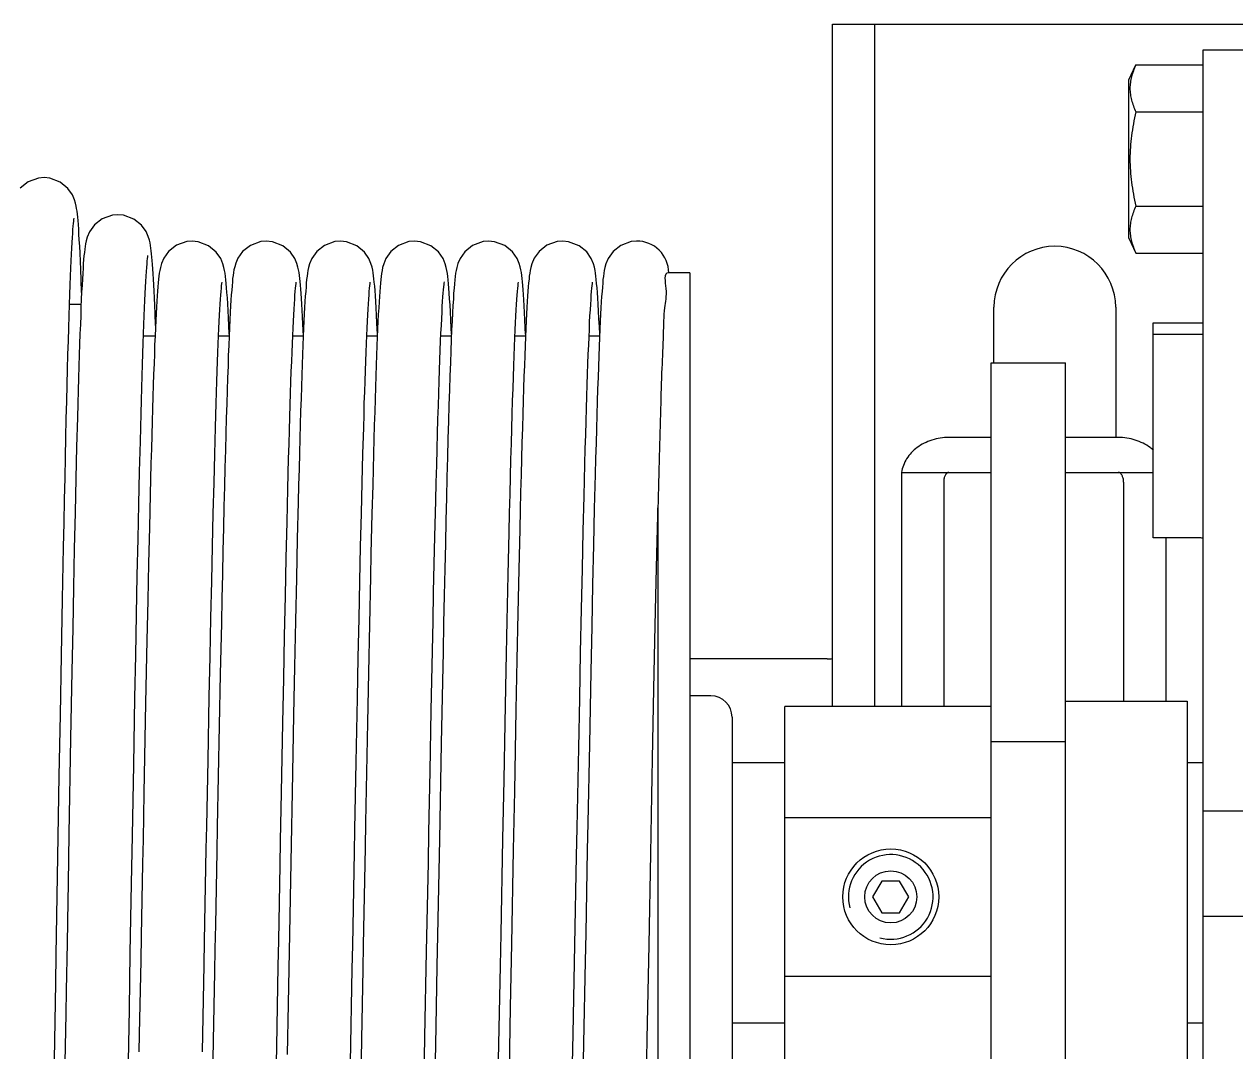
# Model space of a CAD drawing. Header units: millimetres. Extents: x 21899 to 38731, y -5425 to 3612.
# Drawn here: x 31261.5 to 31376, y -2726.8 to -2629.7 of the extents above; entities that cross this region are included whole.
import ezdxf

# ---------------------------------------------------------------- set-up
doc = ezdxf.new("R2010")
doc.units = ezdxf.units.MM

msp = doc.modelspace()

# ---------------------------------------------------------------- linework, layer by layer
at = {"color": 7, "linetype": 'Continuous'}
for p, q in [((31337.9, -2694.16), (31337.9, -2629.66)), ((31337.9, -2629.66), (31380.9, -2629.66)), ((31341.9, -2694.16), (31341.9, -2629.66)), ((31372.9, -2632.11), (31372.9, -2792.22)), ((31376.9, -2632.11), (31372.9, -2632.11)), ((31365.9, -2634.93), (31366.56, -2633.51)), ((31366.56, -2633.51), (31372.9, -2633.51)), ((31365.9, -2649.88), (31365.9, -2634.93)), ((31366.56, -2637.96), (31372.9, -2637.96)), ((31366.56, -2646.86), (31372.9, -2646.86)), ((31365.9, -2649.88), (31366.56, -2651.31)), ((31319.4, -2650.16), (31319.38, -2650.16)), ((31366.56, -2651.31), (31372.9, -2651.31)), ((31324.4, -2653.16), (31322.4, -2653.16)), ((31324.4, -2653.16), (31324.4, -2771.16)), ((31266.95, -2655.04), (31266.91, -2653.79)), ((31266.9, -2656.16), (31265.8, -2656.16)), ((31353.15, -2661.68), (31353.15, -2656.41)), ((31364.65, -2656.41), (31364.65, -2668.73)), ((31273.93, -2658.13), (31273.89, -2657)), ((31294.9, -2658.96), (31294.85, -2657.92)), ((31368.2, -2678.23), (31368.2, -2657.89)), ((31287.9, -2659.16), (31287.85, -2658.02)), ((31368.2, -2658.95), (31372.7, -2658.95)), ((31273.89, -2659.16), (31272.79, -2659.16)), ((31280.89, -2659.16), (31279.89, -2659.16)), ((31287.89, -2659.16), (31286.89, -2659.16)), ((31294.89, -2659.16), (31293.89, -2659.16)), ((31301.89, -2659.16), (31300.89, -2659.16)), ((31308.89, -2659.16), (31307.89, -2659.16)), ((31315.89, -2659.16), (31314.89, -2659.16)), ((31352.9, -2762.64), (31352.9, -2661.68)), ((31352.9, -2661.68), (31359.9, -2661.68)), ((31359.9, -2762.64), (31359.9, -2661.68)), ((31273.72, -2663.78), (31273.68, -2664.87)), ((31272.43, -2671.96), (31272.5, -2669.1)), ((31352.9, -2668.73), (31348.9, -2668.73)), ((31364.9, -2668.73), (31359.9, -2668.73)), ((31266.48, -2669.61), (31266.41, -2672.6)), ((31279.46, -2673.01), (31279.53, -2670.3)), ((31293.46, -2673), (31293.53, -2670.28)), ((31266.41, -2672.6), (31266.34, -2675.83)), ((31272.36, -2675.03), (31272.43, -2671.96)), ((31344.42, -2672.03), (31352.9, -2672.03)), ((31359.9, -2672.03), (31368.2, -2672.03)), ((31279.38, -2675.91), (31279.46, -2673.01)), ((31286.36, -2676.73), (31286.44, -2673.6)), ((31293.38, -2675.92), (31293.46, -2673)), ((31344.4, -2672.95), (31344.4, -2694.16)), ((31348.4, -2672.95), (31348.4, -2694.16)), ((31365.4, -2672.95), (31365.4, -2693.66)), ((31272.28, -2678.3), (31272.36, -2675.03)), ((31273.43, -2674.11), (31273.35, -2677.25)), ((31314.34, -2677.57), (31314.42, -2674.27)), ((31266.34, -2675.83), (31266.26, -2679.27)), ((31279.31, -2679.01), (31279.38, -2675.91)), ((31293.31, -2679.04), (31293.38, -2675.92)), ((31294.38, -2675.96), (31294.29, -2679.71)), ((31315.39, -2675.43), (31315.31, -2678.9)), ((31321.4, -2675.38), (31321.4, -2771.16)), ((31273.35, -2677.25), (31273.27, -2680.6)), ((31286.29, -2680.1), (31286.36, -2676.73)), ((31272.21, -2681.78), (31272.28, -2678.3)), ((31287.33, -2678.3), (31287.24, -2682.04)), ((31314.26, -2681.14), (31314.34, -2677.57)), ((31372.7, -2678.23), (31368.2, -2678.23)), ((31369.4, -2678.23), (31369.4, -2693.66)), ((31266.26, -2679.27), (31266.19, -2682.92)), ((31279.24, -2682.31), (31279.31, -2679.01)), ((31293.24, -2682.35), (31293.31, -2679.04)), ((31315.31, -2678.9), (31315.23, -2682.62)), ((31273.27, -2680.6), (31273.2, -2684.15)), ((31286.21, -2683.69), (31286.29, -2680.1)), ((31321.21, -2683.7), (31321.29, -2679.75)), ((31272.14, -2685.45), (31272.21, -2681.78)), ((31307.16, -2686.05), (31307.25, -2681.71)), ((31308.26, -2681.22), (31308.17, -2685.34)), ((31314.18, -2684.97), (31314.26, -2681.14)), ((31266.19, -2682.92), (31266.11, -2686.77)), ((31279.16, -2685.78), (31279.24, -2682.31)), ((31287.24, -2682.04), (31287.16, -2686.08)), ((31293.16, -2685.85), (31293.24, -2682.35)), ((31315.23, -2682.62), (31315.15, -2686.61)), ((31265.05, -2689.35), (31265.15, -2684.03)), ((31273.2, -2684.15), (31273.12, -2687.9)), ((31286.13, -2687.5), (31286.21, -2683.69)), ((31321.12, -2687.96), (31321.21, -2683.7)), ((31272.06, -2689.31), (31272.14, -2685.45)), ((31308.17, -2685.34), (31308.08, -2689.75)), ((31314.09, -2689.06), (31314.18, -2684.97)), ((31279.09, -2689.43), (31279.16, -2685.78)), ((31287.16, -2686.08), (31287.07, -2690.4)), ((31293.08, -2689.54), (31293.16, -2685.85)), ((31294.15, -2686.38), (31294.06, -2690.98)), ((31307.06, -2690.74), (31307.16, -2686.05)), ((31266.11, -2686.77), (31266.03, -2690.81)), ((31286.04, -2691.51), (31286.13, -2687.5)), ((31315.15, -2686.61), (31315.06, -2690.86)), ((31273.12, -2687.9), (31273, -2693.85)), ((31321.02, -2692.52), (31321.12, -2687.96)), ((31264.94, -2694.96), (31265.05, -2689.35)), ((31271.98, -2693.34), (31272.06, -2689.31)), ((31279.01, -2693.24), (31279.09, -2689.43)), ((31293.01, -2693.39), (31293.08, -2689.54)), ((31308.08, -2689.75), (31307.99, -2694.47)), ((31314.01, -2693.42), (31314.09, -2689.06)), ((31337.4, -2689.66), (31324.4, -2689.66)), ((31266.03, -2690.81), (31265.91, -2697.19)), ((31280.05, -2691.11), (31279.96, -2695.95)), ((31287.07, -2690.4), (31286.98, -2694.98)), ((31294.06, -2690.98), (31293.96, -2695.67)), ((31306.96, -2695.75), (31307.06, -2690.74)), ((31315.06, -2690.86), (31314.92, -2697.73)), ((31285.96, -2695.7), (31286.04, -2691.51)), ((31271.87, -2699.69), (31271.98, -2693.34)), ((31278.89, -2699.23), (31279.01, -2693.24)), ((31292.89, -2699.44), (31293.01, -2693.39)), ((31313.92, -2698.07), (31314.01, -2693.42)), ((31320.93, -2697.4), (31321.02, -2692.52)), ((31326.4, -2693.16), (31324.4, -2693.16)), ((31273, -2693.85), (31272.83, -2702.33)), ((31299.87, -2700.29), (31299.98, -2694.55)), ((31307.99, -2694.47), (31307.84, -2702.16)), ((31333.4, -2734.97), (31333.4, -2694.16)), ((31352.9, -2694.16), (31333.4, -2694.16)), ((31359.9, -2693.66), (31371.4, -2693.66)), ((31371.4, -2693.66), (31371.4, -2730.66)), ((31264.84, -2700.71), (31264.94, -2694.96)), ((31285.83, -2702.29), (31285.96, -2695.7)), ((31286.98, -2694.98), (31286.83, -2702.23)), ((31293.96, -2695.67), (31293.78, -2705.12)), ((31306.86, -2701.09), (31306.96, -2695.75)), ((31328.4, -2695.16), (31328.4, -2729.16)), ((31279.96, -2695.95), (31279.77, -2705.53)), ((31265.91, -2697.19), (31265.75, -2706.21)), ((31300.92, -2697.65), (31300.75, -2706.74)), ((31314.92, -2697.73), (31314.78, -2705.16)), ((31320.83, -2702.59), (31320.93, -2697.4)), ((31352.9, -2697.47), (31359.9, -2697.47)), ((31313.77, -2705.62), (31313.92, -2698.07)), ((31271.75, -2706.35), (31271.87, -2699.69)), ((31278.77, -2705.49), (31278.89, -2699.23)), ((31292.77, -2705.78), (31292.89, -2699.44)), ((31299.76, -2706.04), (31299.87, -2700.29)), ((31328.4, -2699.47), (31333.4, -2699.47)), ((31371.4, -2699.47), (31372.9, -2699.47)), ((31264.74, -2706.48), (31264.84, -2700.71)), ((31306.75, -2706.72), (31306.86, -2701.09)), ((31272.83, -2702.33), (31272.75, -2706.75)), ((31285.75, -2706.85), (31285.83, -2702.29)), ((31286.83, -2702.23), (31286.74, -2707.22)), ((31307.84, -2702.16), (31307.73, -2707.72)), ((31320.72, -2708.06), (31320.83, -2702.59)), ((31333.4, -2704.66), (31352.9, -2704.66)), ((31376.9, -2704.07), (31372.9, -2704.07)), ((31292.73, -2707.94), (31292.77, -2705.78)), ((31293.78, -2705.12), (31293.73, -2707.48)), ((31299.71, -2708.9), (31299.76, -2706.04)), ((31313.72, -2708.31), (31313.77, -2705.62)), ((31264.55, -2717.64), (31264.74, -2706.48)), ((31265.75, -2706.21), (31265.67, -2710.88)), ((31271.67, -2710.93), (31271.75, -2706.35)), ((31272.75, -2706.75), (31272.71, -2709)), ((31285.7, -2709.16), (31285.75, -2706.85)), ((31300.75, -2706.74), (31300.58, -2715.78)), ((31306.58, -2715.64), (31306.75, -2706.72)), ((31286.74, -2707.22), (31286.55, -2717.31)), ((31307.73, -2707.72), (31307.56, -2716.59)), ((31313.56, -2716.68), (31313.72, -2708.31)), ((31320.56, -2716.68), (31320.72, -2708.06)), ((31299.55, -2717.33), (31299.71, -2708.9)), ((31265.67, -2710.88), (31265.64, -2712.58)), ((31271.55, -2717.44), (31271.67, -2710.93)), ((31342.55, -2710.66), (31341.68, -2712.16)), ((31344.24, -2710.66), (31342.55, -2710.66)), ((31345.12, -2712.16), (31344.24, -2710.66)), ((31265.64, -2712.58), (31265.57, -2716.55)), ((31341.68, -2712.16), (31342.55, -2713.66)), ((31344.24, -2713.66), (31345.12, -2712.16)), ((31342.55, -2713.66), (31344.24, -2713.66)), ((31376.9, -2714.03), (31372.9, -2714.03)), ((31278.53, -2718.57), (31278.57, -2716.36)), ((31300.58, -2715.78), (31300.52, -2718.72)), ((31306.52, -2718.67), (31306.58, -2715.64)), ((31314.58, -2715.62), (31314.53, -2718.25)), ((31271.46, -2722.77), (31271.55, -2717.44)), ((31286.55, -2717.31), (31286.45, -2722.27)), ((31299.39, -2725.4), (31299.55, -2717.33)), ((31307.56, -2716.59), (31307.45, -2722.6)), ((31313.4, -2725.11), (31313.56, -2716.68)), ((31320.39, -2725.59), (31320.56, -2716.68)), ((31264.51, -2720.31), (31264.55, -2717.64)), ((31278.37, -2726.81), (31278.53, -2718.57)), ((31314.53, -2718.25), (31314.38, -2725.98)), ((31279.51, -2719.28), (31279.39, -2725.74)), ((31285.38, -2726.31), (31285.52, -2718.72)), ((31292.35, -2727.86), (31292.52, -2718.97)), ((31293.52, -2719), (31293.39, -2725.6)), ((31300.52, -2718.72), (31300.41, -2724.41)), ((31306.35, -2727.56), (31306.52, -2718.67)), ((31333.4, -2719.66), (31352.9, -2719.66)), ((31264.33, -2730.42), (31264.51, -2720.31)), ((31265.45, -2723.21), (31265.34, -2729.61)), ((31271.19, -2737.64), (31271.46, -2722.77)), ((31286.45, -2722.27), (31286.36, -2727.07)), ((31307.45, -2722.6), (31307.33, -2728.49)), ((31328.4, -2724.08), (31333.4, -2724.08)), ((31371.4, -2724.08), (31372.9, -2724.08)), ((31299.29, -2730.52), (31299.39, -2725.4)), ((31300.41, -2724.41), (31300.31, -2729.81)), ((31313.29, -2730.47), (31313.4, -2725.11)), ((31279.39, -2725.74), (31279.31, -2729.87)), ((31285.27, -2731.62), (31285.38, -2726.31)), ((31293.39, -2725.6), (31293.31, -2729.81)), ((31314.38, -2725.98), (31314.29, -2730.89)), ((31320.27, -2731.49), (31320.39, -2725.59))]:
    msp.add_line(p, q, dxfattribs=at)
at = {"color": 3, "linetype": 'Continuous'}
msp.add_line((31368.2, -2657.89), (31372.7, -2657.89), dxfattribs=at)
at = {"color": 7, "linetype": 'Continuous'}
for points in [[(31263.4, -2644.16), (31262.87, -2644.21), (31261.89, -2644.57), (31261.15, -2645.16)], [(31266.64, -2648.61), (31266.61, -2648.23), (31266.58, -2647.91), (31266.55, -2647.61), (31266.52, -2647.35), (31266.48, -2647.1), (31266.44, -2646.86), (31266.38, -2646.59), (31266.28, -2646.25), (31266.08, -2645.79), (31265.65, -2645.18), (31264.93, -2644.59), (31263.95, -2644.22), (31263.4, -2644.16)], [(31270.38, -2647.67), (31269.87, -2647.71), (31268.89, -2648.06), (31268.16, -2648.64), (31267.7, -2649.28), (31267.48, -2649.79), (31267.38, -2650.14), (31267.32, -2650.42), (31267.28, -2650.67), (31267.24, -2650.94), (31267.21, -2651.23), (31267.17, -2651.55), (31267.14, -2651.91), (31267.11, -2652.3), (31267.08, -2652.74), (31267.05, -2653.22), (31267.02, -2653.76), (31266.99, -2654.34), (31266.95, -2654.98), (31266.92, -2655.66), (31266.89, -2656.4), (31266.86, -2657.19), (31266.83, -2658.04), (31266.79, -2658.94), (31266.76, -2659.9), (31266.73, -2660.91), (31266.69, -2661.98), (31266.66, -2663.11), (31266.62, -2664.3), (31266.59, -2665.54), (31266.55, -2666.84), (31266.48, -2669.61)], [(31273.56, -2651.37), (31273.53, -2651.09), (31273.5, -2650.83), (31273.46, -2650.59), (31273.42, -2650.34), (31273.36, -2650.07), (31273.25, -2649.73), (31273.04, -2649.26), (31272.61, -2648.66), (31271.89, -2648.08), (31270.92, -2647.72), (31270.38, -2647.67)], [(31265.15, -2684.03), (31265.24, -2679.09), (31265.29, -2676.79), (31265.33, -2674.6), (31265.38, -2672.54), (31265.42, -2670.58), (31265.46, -2668.73), (31265.5, -2666.97), (31265.54, -2665.31), (31265.58, -2663.74), (31265.62, -2662.27), (31265.66, -2660.88), (31265.7, -2659.58), (31265.73, -2658.36), (31265.77, -2657.22), (31265.8, -2656.17), (31265.84, -2655.2), (31265.87, -2654.3), (31265.9, -2653.47), (31265.93, -2652.71), (31265.97, -2652.02), (31266, -2651.39), (31266.02, -2650.82), (31266.05, -2650.3), (31266.08, -2649.84), (31266.11, -2649.44), (31266.13, -2649.08), (31266.16, -2648.77), (31266.18, -2648.5), (31266.2, -2648.29), (31266.22, -2648.12), (31266.24, -2648.01)], [(31266.91, -2653.79), (31266.87, -2652.89), (31266.83, -2652.06), (31266.8, -2651.32), (31266.77, -2650.65), (31266.73, -2650.04), (31266.7, -2649.51), (31266.67, -2649.03), (31266.64, -2648.61)], [(31277.4, -2650.16), (31276.89, -2650.21), (31275.91, -2650.56), (31275.17, -2651.14), (31274.72, -2651.78), (31274.5, -2652.29), (31274.39, -2652.65), (31274.33, -2652.93), (31274.29, -2653.19), (31274.25, -2653.47), (31274.22, -2653.77), (31274.18, -2654.11)], [(31280.58, -2653.82), (31280.54, -2653.5), (31280.51, -2653.21), (31280.46, -2652.94), (31280.4, -2652.65), (31280.3, -2652.3), (31280.1, -2651.82), (31279.67, -2651.2), (31278.95, -2650.6), (31277.97, -2650.22), (31277.4, -2650.16)], [(31284.4, -2650.16), (31283.89, -2650.21), (31282.89, -2650.57), (31282.16, -2651.16), (31281.72, -2651.78), (31281.51, -2652.26), (31281.41, -2652.6), (31281.34, -2652.89), (31281.3, -2653.15), (31281.26, -2653.41), (31281.22, -2653.7), (31281.19, -2654.02), (31281.16, -2654.38)], [(31287.57, -2653.69), (31287.53, -2653.41), (31287.5, -2653.15), (31287.45, -2652.89), (31287.39, -2652.62), (31287.29, -2652.28), (31287.1, -2651.82), (31286.68, -2651.2), (31285.96, -2650.6), (31284.97, -2650.22), (31284.4, -2650.16)], [(31291.4, -2650.16), (31290.88, -2650.21), (31289.9, -2650.57), (31289.16, -2651.15), (31288.71, -2651.8), (31288.49, -2652.31), (31288.39, -2652.66), (31288.33, -2652.94), (31288.29, -2653.21), (31288.25, -2653.49), (31288.21, -2653.79), (31288.18, -2654.13)], [(31294.57, -2653.73), (31294.54, -2653.44), (31294.5, -2653.17), (31294.46, -2652.91), (31294.39, -2652.63), (31294.29, -2652.29), (31294.1, -2651.82), (31293.68, -2651.2), (31292.96, -2650.6), (31291.97, -2650.22), (31291.4, -2650.16)], [(31298.4, -2650.16), (31297.87, -2650.21), (31296.89, -2650.57), (31296.15, -2651.16), (31295.7, -2651.81), (31295.49, -2652.32), (31295.39, -2652.67), (31295.33, -2652.95), (31295.29, -2653.22), (31295.25, -2653.5), (31295.21, -2653.81), (31295.18, -2654.15)], [(31301.58, -2653.83), (31301.55, -2653.51), (31301.51, -2653.22), (31301.46, -2652.94), (31301.4, -2652.66), (31301.3, -2652.3), (31301.1, -2651.82), (31300.67, -2651.19), (31299.95, -2650.6), (31298.97, -2650.22), (31298.4, -2650.16)], [(31305.4, -2650.16), (31304.88, -2650.21), (31303.88, -2650.57), (31303.15, -2651.17), (31302.71, -2651.8), (31302.5, -2652.29), (31302.39, -2652.65), (31302.33, -2652.94), (31302.29, -2653.21), (31302.25, -2653.51), (31302.21, -2653.83), (31302.17, -2654.2)], [(31308.57, -2653.69), (31308.53, -2653.41), (31308.5, -2653.15), (31308.45, -2652.89), (31308.39, -2652.61), (31308.29, -2652.27), (31308.09, -2651.8), (31307.66, -2651.19), (31306.94, -2650.59), (31305.96, -2650.22), (31305.4, -2650.16)], [(31312.4, -2650.16), (31311.88, -2650.21), (31310.9, -2650.56), (31310.17, -2651.15), (31309.71, -2651.79), (31309.49, -2652.3), (31309.39, -2652.65), (31309.33, -2652.94), (31309.29, -2653.2), (31309.25, -2653.48), (31309.22, -2653.78), (31309.18, -2654.12)], [(31315.58, -2653.8), (31315.54, -2653.48), (31315.5, -2653.2), (31315.46, -2652.93), (31315.4, -2652.64), (31315.3, -2652.3), (31315.09, -2651.82), (31314.67, -2651.19), (31313.95, -2650.6), (31312.96, -2650.22), (31312.4, -2650.16)], [(31319.38, -2650.16), (31318.88, -2650.21), (31317.89, -2650.57), (31317.16, -2651.16), (31316.71, -2651.8), (31316.49, -2652.31), (31316.39, -2652.66), (31316.33, -2652.95), (31316.29, -2653.21), (31316.25, -2653.5), (31316.21, -2653.8), (31316.18, -2654.14)], [(31272.5, -2669.1), (31272.56, -2666.46), (31272.6, -2665.22), (31272.63, -2664.04), (31272.66, -2662.91), (31272.7, -2661.83), (31272.73, -2660.8), (31272.76, -2659.83), (31272.8, -2658.92), (31272.83, -2658.05), (31272.86, -2657.24), (31272.89, -2656.49), (31272.92, -2655.78), (31272.95, -2655.13), (31272.98, -2654.53), (31273.01, -2653.98), (31273.04, -2653.49), (31273.07, -2653.05), (31273.1, -2652.66), (31273.13, -2652.33), (31273.15, -2652.05), (31273.17, -2651.82), (31273.2, -2651.65), (31273.21, -2651.53), (31273.21, -2651.52)], [(31273.89, -2657), (31273.86, -2656.24), (31273.83, -2655.53), (31273.8, -2654.89), (31273.76, -2654.29), (31273.73, -2653.75), (31273.71, -2653.25), (31273.68, -2652.79), (31273.65, -2652.38), (31273.62, -2652.01), (31273.59, -2651.67), (31273.56, -2651.37)], [(31274.18, -2654.11), (31274.15, -2654.48), (31274.12, -2654.89), (31274.09, -2655.34), (31274.05, -2655.85), (31274.02, -2656.4), (31273.99, -2657.01), (31273.96, -2657.66), (31273.92, -2658.37), (31273.89, -2659.14), (31273.85, -2659.96), (31273.82, -2660.83), (31273.79, -2661.76), (31273.75, -2662.74), (31273.72, -2663.78)], [(31279.53, -2670.3), (31279.59, -2667.8), (31279.63, -2666.63), (31279.66, -2665.51), (31279.7, -2664.45), (31279.73, -2663.43), (31279.76, -2662.47), (31279.8, -2661.56), (31279.83, -2660.7), (31279.86, -2659.89), (31279.89, -2659.13), (31279.92, -2658.43), (31279.96, -2657.78), (31279.99, -2657.17), (31280.02, -2656.62), (31280.05, -2656.12), (31280.08, -2655.67), (31280.1, -2655.27), (31280.13, -2654.93), (31280.16, -2654.63), (31280.18, -2654.38), (31280.21, -2654.19), (31280.22, -2654.06), (31280.23, -2654.05)], [(31281.16, -2654.38), (31281.13, -2654.79), (31281.09, -2655.24), (31281.06, -2655.74), (31281.03, -2656.3), (31280.99, -2656.92), (31280.96, -2657.6), (31280.92, -2658.35), (31280.89, -2659.15), (31280.85, -2660.03), (31280.81, -2660.98), (31280.78, -2662), (31280.74, -2663.1), (31280.7, -2664.29), (31280.66, -2665.55), (31280.62, -2666.91), (31280.58, -2668.36), (31280.53, -2669.92), (31280.49, -2671.58), (31280.45, -2673.36), (31280.4, -2675.27), (31280.35, -2677.29), (31280.3, -2679.42), (31280.25, -2681.64), (31280.2, -2683.94), (31280.15, -2686.3), (31280.05, -2691.11)], [(31280.9, -2658.96), (31280.86, -2658.16), (31280.82, -2657.41), (31280.79, -2656.72), (31280.75, -2656.1), (31280.72, -2655.53), (31280.68, -2655.03), (31280.65, -2654.57), (31280.62, -2654.17), (31280.58, -2653.82)], [(31286.44, -2673.6), (31286.51, -2670.71), (31286.55, -2669.35), (31286.59, -2668.05), (31286.62, -2666.82), (31286.66, -2665.65), (31286.69, -2664.53), (31286.73, -2663.48), (31286.76, -2662.49), (31286.8, -2661.56), (31286.83, -2660.68), (31286.86, -2659.87), (31286.89, -2659.1), (31286.93, -2658.4), (31286.96, -2657.75), (31286.99, -2657.15), (31287.02, -2656.6), (31287.05, -2656.11), (31287.08, -2655.66), (31287.1, -2655.27), (31287.13, -2654.92), (31287.16, -2654.63), (31287.18, -2654.38), (31287.21, -2654.19), (31287.22, -2654.05)], [(31288.18, -2654.13), (31288.15, -2654.5), (31288.12, -2654.92), (31288.08, -2655.38), (31288.05, -2655.89), (31288.02, -2656.44), (31287.99, -2657.05), (31287.95, -2657.71), (31287.92, -2658.42), (31287.89, -2659.19), (31287.85, -2660.01), (31287.82, -2660.9), (31287.78, -2661.84), (31287.75, -2662.84), (31287.71, -2663.91), (31287.68, -2665.04), (31287.64, -2666.23), (31287.6, -2667.49), (31287.57, -2668.82), (31287.53, -2670.22), (31287.49, -2671.69), (31287.45, -2673.23), (31287.41, -2674.84), (31287.33, -2678.3)], [(31287.85, -2658.02), (31287.82, -2657.32), (31287.79, -2656.69), (31287.75, -2656.12), (31287.72, -2655.6), (31287.69, -2655.13), (31287.66, -2654.71), (31287.63, -2654.33), (31287.6, -2653.99), (31287.57, -2653.69)], [(31293.53, -2670.28), (31293.6, -2667.78), (31293.63, -2666.6), (31293.66, -2665.48), (31293.7, -2664.41), (31293.73, -2663.4), (31293.76, -2662.43), (31293.8, -2661.52), (31293.83, -2660.66), (31293.86, -2659.86), (31293.89, -2659.1), (31293.93, -2658.4), (31293.96, -2657.75), (31293.99, -2657.15), (31294.02, -2656.6), (31294.05, -2656.11), (31294.08, -2655.66), (31294.11, -2655.26), (31294.13, -2654.92), (31294.16, -2654.62), (31294.18, -2654.38), (31294.21, -2654.19), (31294.22, -2654.05)], [(31295.18, -2654.15), (31295.15, -2654.53), (31295.11, -2654.95), (31295.08, -2655.41), (31295.05, -2655.92), (31295.02, -2656.48), (31294.98, -2657.09), (31294.95, -2657.75), (31294.92, -2658.47), (31294.88, -2659.24), (31294.85, -2660.07), (31294.82, -2660.96), (31294.78, -2661.9), (31294.75, -2662.91), (31294.71, -2663.98), (31294.67, -2665.11), (31294.64, -2666.31), (31294.6, -2667.57), (31294.56, -2668.89), (31294.53, -2670.28), (31294.49, -2671.73), (31294.45, -2673.25), (31294.38, -2675.96)], [(31294.85, -2657.92), (31294.81, -2657.17), (31294.78, -2656.49), (31294.74, -2655.88), (31294.71, -2655.34), (31294.67, -2654.85), (31294.64, -2654.43), (31294.6, -2654.06), (31294.57, -2653.73)], [(31300.33, -2678.08), (31300.41, -2674.71), (31300.46, -2672.99), (31300.5, -2671.36), (31300.54, -2669.82), (31300.58, -2668.37), (31300.62, -2667.01), (31300.66, -2665.73), (31300.69, -2664.53), (31300.73, -2663.41), (31300.77, -2662.37), (31300.8, -2661.39), (31300.84, -2660.48), (31300.87, -2659.64), (31300.9, -2658.86), (31300.94, -2658.14), (31300.97, -2657.49), (31301, -2656.89), (31301.03, -2656.35), (31301.06, -2655.87), (31301.09, -2655.45), (31301.12, -2655.08), (31301.15, -2654.76), (31301.17, -2654.49), (31301.19, -2654.28), (31301.21, -2654.13), (31301.23, -2654.03), (31301.23, -2654.02)], [(31302.17, -2654.2), (31302.14, -2654.62), (31302.1, -2655.1), (31302.07, -2655.64), (31302.03, -2656.26), (31301.99, -2656.95), (31301.95, -2657.72), (31301.91, -2658.57), (31301.87, -2659.51), (31301.83, -2660.55), (31301.79, -2661.68), (31301.75, -2662.91), (31301.7, -2664.24), (31301.66, -2665.67), (31301.61, -2667.2), (31301.56, -2668.85), (31301.52, -2670.6), (31301.47, -2672.47), (31301.42, -2674.45), (31301.37, -2676.56), (31301.32, -2678.8), (31301.26, -2681.16), (31301.21, -2683.66), (31301.15, -2686.27), (31301.1, -2688.99), (31301.04, -2691.8), (31300.92, -2697.65)], [(31301.9, -2658.96), (31301.87, -2658.41), (31301.83, -2657.6), (31301.8, -2656.86), (31301.76, -2656.2), (31301.72, -2655.61), (31301.69, -2655.08), (31301.65, -2654.61), (31301.62, -2654.2), (31301.58, -2653.83)], [(31307.25, -2681.71), (31307.34, -2677.72), (31307.39, -2675.86), (31307.43, -2674.09), (31307.47, -2672.41), (31307.51, -2670.81), (31307.55, -2669.3), (31307.59, -2667.88), (31307.63, -2666.53), (31307.67, -2665.28), (31307.71, -2664.1), (31307.74, -2663), (31307.78, -2661.97), (31307.82, -2661.02), (31307.85, -2660.14), (31307.88, -2659.32), (31307.92, -2658.57), (31307.95, -2657.88), (31307.98, -2657.25), (31308.01, -2656.67), (31308.04, -2656.16), (31308.07, -2655.7), (31308.1, -2655.29), (31308.13, -2654.93), (31308.16, -2654.63), (31308.18, -2654.38), (31308.21, -2654.19), (31308.22, -2654.05)], [(31309.18, -2654.12), (31309.15, -2654.49), (31309.12, -2654.91), (31309.08, -2655.37), (31309.05, -2655.88), (31309.02, -2656.43), (31308.99, -2657.04), (31308.95, -2657.71), (31308.92, -2658.43), (31308.89, -2659.22), (31308.85, -2660.06), (31308.82, -2660.97), (31308.78, -2661.94), (31308.74, -2662.97), (31308.71, -2664.08), (31308.67, -2665.26), (31308.63, -2666.51), (31308.59, -2667.83), (31308.55, -2669.23), (31308.51, -2670.71), (31308.47, -2672.27), (31308.43, -2673.9), (31308.39, -2675.61), (31308.35, -2677.41), (31308.26, -2681.22)], [(31308.9, -2658.96), (31308.87, -2658.36), (31308.83, -2657.6), (31308.8, -2656.91), (31308.76, -2656.28), (31308.73, -2655.72), (31308.7, -2655.22), (31308.67, -2654.77), (31308.63, -2654.37), (31308.6, -2654.01), (31308.57, -2653.69)], [(31314.42, -2674.27), (31314.5, -2671.24), (31314.54, -2669.82), (31314.58, -2668.48), (31314.61, -2667.2), (31314.65, -2665.98), (31314.68, -2664.83), (31314.72, -2663.75), (31314.75, -2662.72), (31314.79, -2661.76), (31314.82, -2660.86), (31314.86, -2660.02), (31314.89, -2659.23), (31314.92, -2658.51), (31314.95, -2657.83), (31314.98, -2657.22), (31315.02, -2656.65), (31315.05, -2656.14), (31315.08, -2655.69), (31315.1, -2655.28), (31315.13, -2654.93), (31315.16, -2654.63), (31315.18, -2654.38), (31315.21, -2654.19), (31315.22, -2654.05)], [(31316.18, -2654.14), (31316.15, -2654.52), (31316.12, -2654.94), (31316.08, -2655.4), (31316.05, -2655.91), (31316.02, -2656.47), (31315.98, -2657.08), (31315.95, -2657.75), (31315.92, -2658.48), (31315.88, -2659.27), (31315.85, -2660.12), (31315.81, -2661.03), (31315.78, -2662.01), (31315.74, -2663.05), (31315.7, -2664.16), (31315.67, -2665.34), (31315.63, -2666.59), (31315.59, -2667.9), (31315.55, -2669.28), (31315.51, -2670.72), (31315.47, -2672.23), (31315.39, -2675.43)], [(31315.9, -2658.96), (31315.87, -2658.26), (31315.83, -2657.48), (31315.79, -2656.78), (31315.76, -2656.13), (31315.72, -2655.55), (31315.68, -2655.03), (31315.65, -2654.57), (31315.61, -2654.16), (31315.58, -2653.8)], [(31372.7, -2658.95), (31372.8, -2658.96), (31372.87, -2658.97), (31372.9, -2659)], [(31273.68, -2664.87), (31273.65, -2666.03), (31273.61, -2667.23), (31273.57, -2668.5), (31273.54, -2669.82), (31273.5, -2671.19), (31273.43, -2674.11)], [(31321.29, -2679.75), (31321.38, -2676.11), (31321.4, -2675.39)], [(31299.98, -2694.55), (31300.1, -2688.89), (31300.16, -2686.1), (31300.21, -2683.37), (31300.27, -2680.69), (31300.33, -2678.08)], [(31372.9, -2678.29), (31372.87, -2678.26), (31372.8, -2678.24), (31372.7, -2678.23)], [(31294.29, -2679.71), (31294.25, -2681.89), (31294.15, -2686.38)], [(31278.57, -2716.36), (31278.73, -2707.62), (31278.77, -2705.49)], [(31279.77, -2705.53), (31279.73, -2707.88), (31279.6, -2714.81)], [(31314.78, -2705.16), (31314.73, -2707.73), (31314.58, -2715.62)], [(31292.52, -2718.97), (31292.56, -2716.74), (31292.73, -2707.94)], [(31293.73, -2707.48), (31293.56, -2716.74), (31293.52, -2719)], [(31272.71, -2709), (31272.58, -2715.86), (31272.53, -2718.17)], [(31285.52, -2718.72), (31285.57, -2716.28), (31285.7, -2709.16)], [(31279.6, -2714.81), (31279.55, -2717.06), (31279.51, -2719.28)], [(31265.57, -2716.55), (31265.49, -2721.01), (31265.45, -2723.21)], [(31272.53, -2718.17), (31272.4, -2725.13), (31272.37, -2726.8)]]:
    msp.add_lwpolyline(points, dxfattribs=at)
for radius in [4.53, 2.46]:
    msp.add_circle((31343.4, -2712.16), radius, dxfattribs=at)
at = {"color": 4, "linetype": 'Continuous'}
msp.add_arc((31319.41, -2653.17), 3.01, 0, 90.5152, dxfattribs=at)
at = {"color": 7, "linetype": 'Continuous'}
for centre, radius, start, end in [((31358.9, -2656.41), 5.75, 0, 180), ((31337.4, -2684.66), 5, 270, 275.8604), ((31326.4, -2695.16), 2, 0, 90)]:
    msp.add_arc(centre, radius, start, end, dxfattribs=at)
at = {"color": 2, "linetype": 'Continuous'}
msp.add_arc((31343.4, -2712.16), 4, 255, 195, dxfattribs=at)
at = {"color": 7, "linetype": 'Continuous'}
for points, start_tangent, end_tangent in [([(31366.56, -2633.51), (31366.32, -2634.08), (31366.15, -2634.63), (31366.04, -2635.18), (31366, -2635.73), (31366.04, -2636.28), (31366.15, -2636.83), (31366.32, -2637.38), (31366.56, -2637.96)], (-0.19534, -0.418907), (0.19534, -0.418907)), ([(31366.56, -2637.96), (31366.32, -2639.09), (31366.15, -2640.2), (31366.04, -2641.3), (31366, -2642.41)], (-0.102043, -0.437666), (0, -0.449404)), ([(31366, -2642.41), (31366.04, -2643.51), (31366.15, -2644.61), (31366.32, -2645.72), (31366.56, -2646.86)], (0, -0.449404), (0.102043, -0.437666)), ([(31366.56, -2646.86), (31366.32, -2647.43), (31366.15, -2647.98), (31366.04, -2648.53), (31366, -2649.08), (31366.04, -2649.63), (31366.15, -2650.18), (31366.32, -2650.73), (31366.56, -2651.31)], (-0.19534, -0.418907), (0.19534, -0.418907)), ([(31322.4, -2653.16), (31322.15, -2654.64), (31322.02, -2656.47), (31321.9, -2658.99), (31321.77, -2662.19), (31321.65, -2666.01), (31321.52, -2670.42), (31321.4, -2675.38)], (-2.225026, 0), (-0.053723, -2.224378)), ([(31348.9, -2668.73), (31348.08, -2668.79), (31347.29, -2668.98), (31346.55, -2669.28), (31345.9, -2669.68), (31345.34, -2670.17), (31344.9, -2670.74), (31344.59, -2671.37), (31344.42, -2672.03)], (-0.604215, 0), (-0.081171, -0.598738)), ([(31368.21, -2669.93), (31367.9, -2669.68), (31367.24, -2669.28), (31366.5, -2668.98), (31365.71, -2668.79), (31364.9, -2668.73)], (-0.268129, 0.240273), (-0.359545, 0)), ([(31344.42, -2672.03), (31344.41, -2672.34), (31344.4, -2672.64), (31344.4, -2672.95)], (-0.005583, -0.091767), (0, -0.091937)), ([(31348.9, -2672.03), (31348.79, -2672.05), (31348.7, -2672.11), (31348.61, -2672.2), (31348.54, -2672.31), (31348.48, -2672.44), (31348.44, -2672.59), (31348.41, -2672.76), (31348.4, -2672.95)], (-0.113686, 0), (0, -0.113686)), ([(31365.4, -2672.95), (31365.39, -2672.76), (31365.36, -2672.59), (31365.31, -2672.44), (31365.25, -2672.31), (31365.18, -2672.2), (31365.1, -2672.11), (31365, -2672.05), (31364.9, -2672.03)], (0, 0.113686), (-0.113686, 0))]:
    msp.add_spline(points, degree=3, dxfattribs=dict(at, start_tangent=start_tangent, end_tangent=end_tangent))
at = {"color": 3, "linetype": 'Continuous', "start_tangent": (0.020006, 0), "end_tangent": (0.020007, -0.000249)}
msp.add_spline([(31372.7, -2657.89), (31372.9, -2657.89)], degree=3, dxfattribs=at)

doc.saveas('drawing.dxf')
